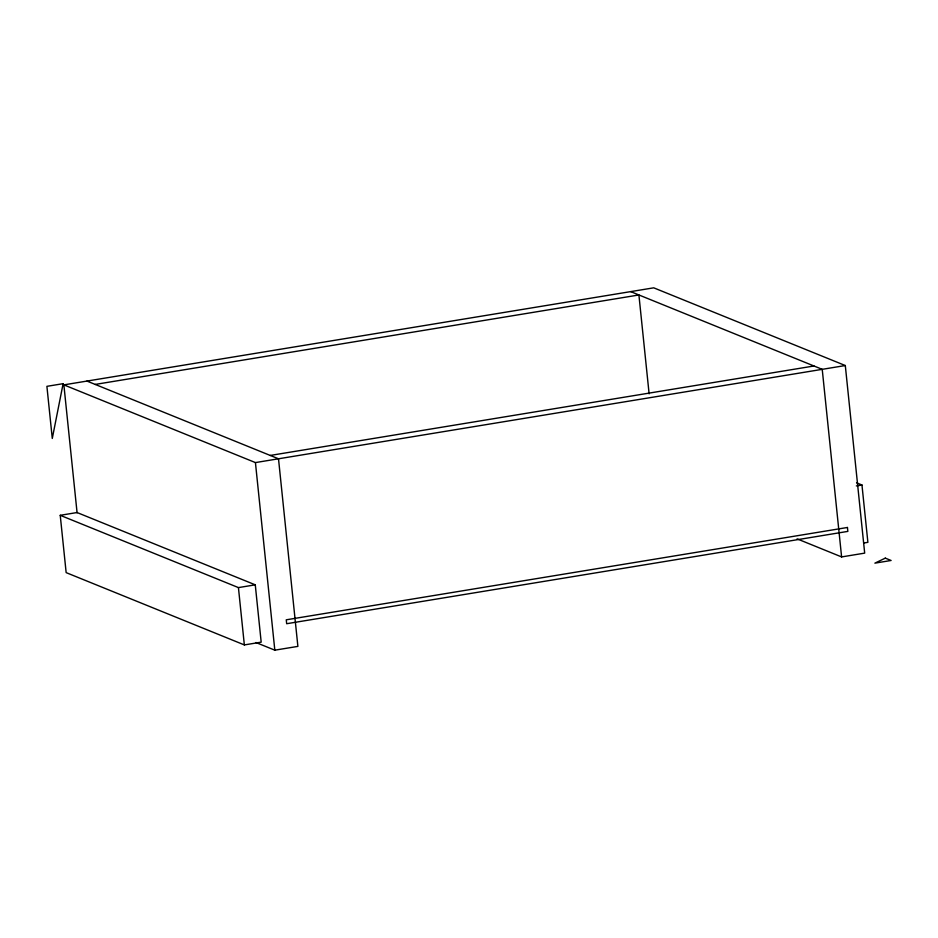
<?xml version="1.0" encoding="UTF-8"?>
<svg xmlns="http://www.w3.org/2000/svg" width="938" height="938" viewBox="0 0 938 938"><rect width="100%" height="100%" fill="white"/><g stroke="black" fill="none" stroke-linecap="round" stroke-linejoin="round"><path stroke-width="1.41" d="M77.092 512.84L63.866 384.873L653.727 287.825L845.302 365.539L864.684 553.127L841.609 556.926L797.089 538.858M95.184 384.428L638.907 294.966L649.119 393.843M270.261 455.446L813.985 365.984M63.866 384.873L255.429 462.586L845.302 365.539M60.231 515.314L77.068 512.535L255.265 584.831L261.186 642.155L244.349 644.922L66.152 572.626L60.231 515.314L238.428 587.598L255.265 584.831M856.347 485.931L861.963 485.005L867.885 542.328L863.675 543.02M255.933 642.518L274.822 650.175L297.885 646.388L278.504 458.799L86.941 381.074M630.664 291.612L822.227 369.338L841.609 556.926M856.558 482.812L861.963 485.005M255.429 462.586L274.822 650.175M238.428 587.598L244.349 644.922M63.116 383.677L52.282 438.456L46.9 386.339L63.116 383.677M885.308 558.133L874.884 563.152L891.1 560.478L885.308 558.133M847.448 527.473L286.266 619.807L286.665 623.723L847.846 531.389L847.448 527.473"/></g></svg>
